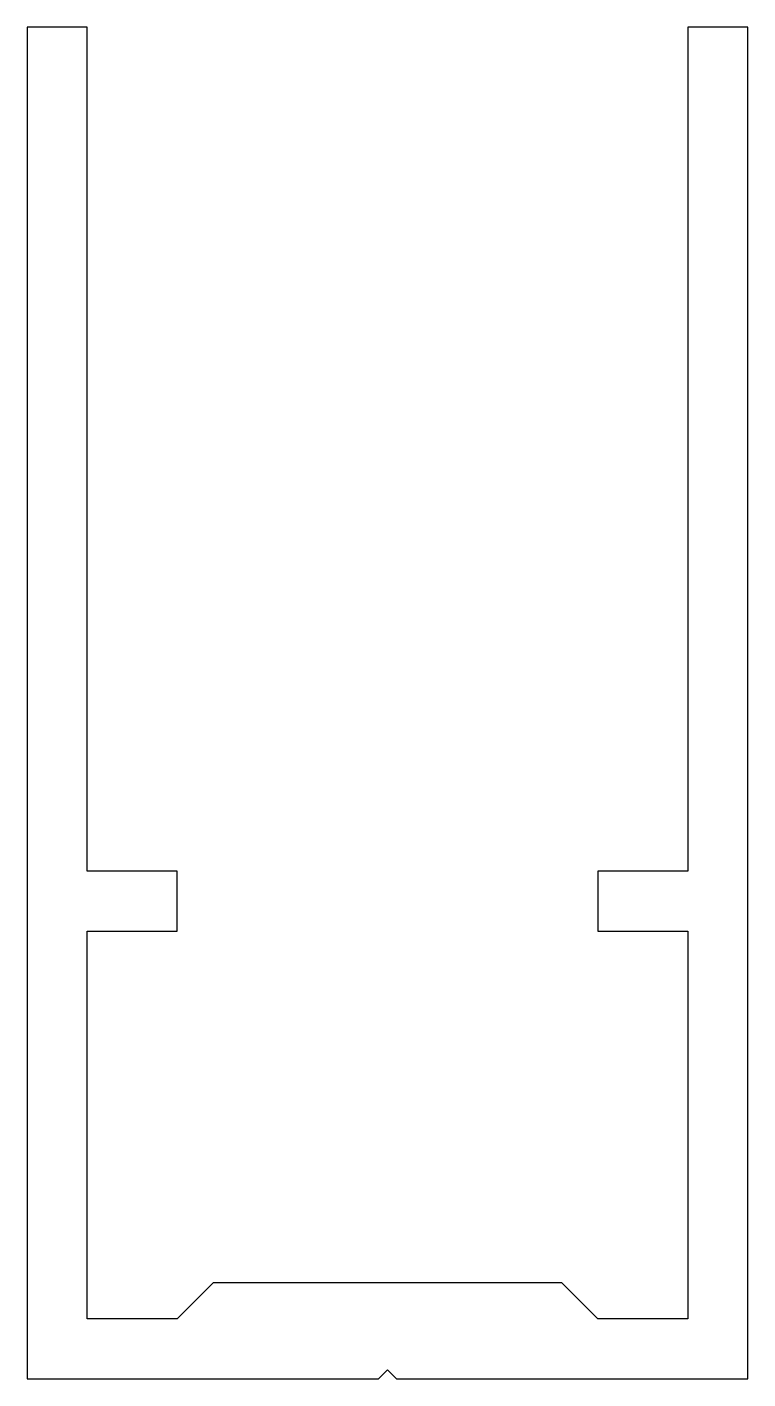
# Model space of a CAD drawing. Extents: x 1006.6 to 1030.6, y -36.8 to 8.2.
import ezdxf

# ---------------------------------------------------------------- set-up
doc = ezdxf.new("R2010")
doc.units = 0
doc.header["$LTSCALE"] = 15
doc.layers.get('0').update_dxf_attribs({"linetype": 'CONTINUOUS'})

msp = doc.modelspace()

# ---------------------------------------------------------------- linework, layer by layer
at = {"ltscale": 0.05}
msp.add_lwpolyline([(1025.601, -21.925), (1028.601, -21.925), (1028.601, -34.825), (1025.601, -34.825), (1024.401, -33.625), (1012.801, -33.625), (1011.601, -34.825), (1008.601, -34.825), (1008.601, -21.925), (1011.601, -21.925), (1011.601, -19.925), (1008.601, -19.925), (1008.601, 8.175), (1006.601, 8.175), (1006.601, -36.825), (1018.301, -36.825), (1018.601, -36.525), (1018.901, -36.825), (1030.601, -36.825), (1030.601, 8.175), (1028.601, 8.175), (1028.601, -19.925), (1025.601, -19.925)], close=True, dxfattribs=at)

doc.saveas('drawing.dxf')
